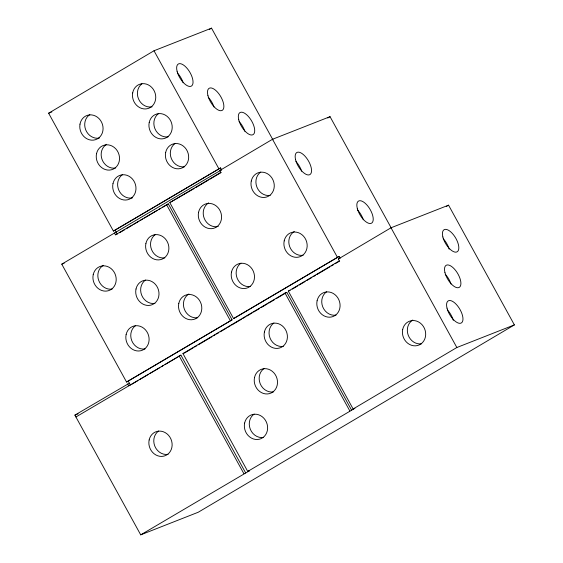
<?xml version="1.0" encoding="UTF-8"?>
<svg xmlns="http://www.w3.org/2000/svg" width="563" height="563" viewBox="0 0 563 563"><rect width="100%" height="100%" fill="white"/><g stroke="black" fill="none" stroke-linecap="round" stroke-linejoin="round"><path stroke-width="0.84" d="M114.444 232.941L115.478 234.813L168.316 203.855L232.083 319.847L126.555 382.024L61.761 264.16L221.625 169.787L220.59 167.915L113.416 231.069L48.622 113.205L154.002 50.761L211.526 28.15L272.935 139.849M209.274 29.487L211.526 28.15M113.416 231.069L220.59 167.915M351.622 410.23L286.827 292.366L285.026 293.07L182.947 353.564L247.741 471.428L354.915 408.274L353.114 408.984L288.319 291.12L339.362 260.873L338.335 259.001L340.136 258.297L339.102 256.425L233.575 318.602L169.808 202.61L220.851 172.362L219.823 170.49L272.513 139.272L330.045 116.661L391.447 228.36M119.525 232.772L124.782 229.655M126.281 228.768L132.284 225.207M133.79 224.32L139.04 221.203M140.539 220.316L142.791 218.979M144.297 218.092L157.056 210.527M158.555 209.64L160.807 208.303M162.313 207.416L168.316 203.855M194.129 188.563L169.808 202.61M195.628 187.669L208.387 180.111M209.886 179.217L221.146 172.545M327.786 117.998L330.045 116.661M126.555 382.024L232.083 319.847M233.575 318.602L339.102 256.425M338.335 259.001L391.025 227.783L448.556 205.171L514.378 324.9L198.246 512.239L140.715 534.85L74.893 415.121L129.377 383.185M75.921 416.986L180.906 355.133L245.7 472.997L249.536 470.724L247.741 471.428M131.918 384.163L137.942 380.595M139.455 379.701L148.498 374.339M150.004 373.445L159.801 367.639M161.307 366.745L163.573 365.408M165.079 364.514L177.887 356.921M179.4 356.027L180.906 355.133M184.741 352.86L193.06 347.934M194.573 347.033L196.839 345.689M198.352 344.795L211.962 336.73M213.476 335.829L214.989 334.936M216.502 334.042L218.768 332.698M220.281 331.797L226.333 328.215M227.846 327.321L230.112 325.977M231.625 325.076L241.457 319.249M242.97 318.355L245.236 317.011M246.749 316.117L252.041 312.979M253.554 312.085L259.606 308.496M261.119 307.602L267.165 304.02M268.678 303.119L274.73 299.537M276.243 298.636L286.827 292.366M292.373 289.079L297.623 285.969M299.129 285.075L305.132 281.521M306.631 280.627L311.888 277.517M313.387 276.623L315.639 275.293M317.145 274.399L329.904 266.841M331.403 265.947L333.655 264.617M335.154 263.723L339.658 261.056M446.297 206.508L448.556 205.171M140.715 534.85L245.7 472.997M353.114 408.984L456.846 347.512L514.378 324.9M48.622 113.205L51.866 111.931M219.823 170.49L221.625 169.787M115.478 234.813L117.273 234.102L115.218 230.366M61.761 264.16L64.189 263.21M288.319 291.12L290.121 290.417M182.947 353.564L184.143 353.092M74.893 415.121L78.137 413.847M391.025 227.783L456.846 347.512M272.513 139.272L337.307 257.129M154.002 50.761L218.796 168.626M285.026 293.07L349.827 410.934M166.514 204.566L230.281 320.551M179.104 355.844L243.899 473.701M128.35 381.32L130.405 385.057L128.61 385.768L127.583 383.896M421.645 343.768A12.836 11.45 68.5 0 1 408.224 335.203A12.836 11.45 68.5 0 1 412.799 320.03M443.187 238.656A12.836 5.736 59.3 0 1 449.168 249.17M447.339 309.826A12.836 5.736 59.3 0 1 453.321 320.34M336.041 315.118A12.836 11.45 68.5 0 1 322.775 306.948A12.836 11.45 68.5 0 1 326.575 291.789M445.263 274.237A12.836 5.736 59.3 0 1 451.019 284.026M273.47 391.89A12.836 11.45 68.5 0 1 260.197 383.72A12.836 11.45 68.5 0 1 263.998 368.561M283.358 346.344A12.836 11.45 68.5 0 1 270.085 338.173A12.836 11.45 68.5 0 1 273.885 323.014M263.583 437.437A12.836 11.45 68.5 0 1 250.31 429.259A12.836 11.45 68.5 0 1 254.11 414.101M168.091 454.334A12.836 11.45 68.5 0 1 154.818 446.163A12.836 11.45 68.5 0 1 158.618 431.005M303.133 255.257A12.836 11.45 68.5 0 1 289.713 246.693A12.836 11.45 68.5 0 1 294.287 231.52M270.219 195.389A12.836 11.45 68.5 0 1 256.946 187.219A12.836 11.45 68.5 0 1 260.746 172.06M295.913 161.447A12.836 5.736 59.3 0 1 301.669 171.236M218.268 226.46A12.836 11.45 68.5 0 1 204.263 218.444A12.836 11.45 68.5 0 1 208.69 202.877M357.589 210.013A12.836 5.736 59.3 0 1 363.346 219.795M164.846 257.833A12.836 11.45 68.5 0 1 151.574 249.662A12.836 11.45 68.5 0 1 155.374 234.504M145.064 348.926A12.836 11.45 68.5 0 1 131.798 340.756A12.836 11.45 68.5 0 1 135.599 325.597M112.157 289.058A12.836 11.45 68.5 0 1 98.736 280.501A12.836 11.45 68.5 0 1 103.311 265.321M197.754 317.701A12.836 11.45 68.5 0 1 184.333 309.143A12.836 11.45 68.5 0 1 188.915 293.963M154.959 303.38A12.836 11.45 68.5 0 1 141.686 295.209A12.836 11.45 68.5 0 1 145.486 280.05M250.472 286.476A12.836 11.45 68.5 0 1 237.185 278.34A12.836 11.45 68.5 0 1 240.943 263.167M168.168 136.816A12.836 11.45 68.5 0 1 154.895 128.638A12.836 11.45 68.5 0 1 158.696 113.48M208.24 97.223A12.836 5.736 59.3 0 1 213.996 107.005M177.401 72.944A12.836 5.736 59.3 0 1 183.158 82.726M152.094 106.808A12.836 11.45 68.5 0 1 138.611 99.109A12.836 11.45 68.5 0 1 141.918 83.781M184.622 166.747A12.836 11.45 68.5 0 1 171.349 158.576A12.836 11.45 68.5 0 1 175.149 143.417M239.078 121.502A12.836 5.736 59.3 0 1 244.835 131.285M132.664 197.817A12.836 11.45 68.5 0 1 118.821 190.181A12.836 11.45 68.5 0 1 122.46 174.643M99.405 138.026A12.836 11.45 68.5 0 1 85.759 129.947A12.836 11.45 68.5 0 1 89.848 114.578M115.478 168.034A12.836 11.45 68.5 0 1 102.051 159.477A12.836 11.45 68.5 0 1 106.632 144.304M402.7 329.39A12.836 11.45 68.5 0 0 417.45 345.548A12.836 11.45 68.5 0 0 421.99 324.633A12.836 11.45 68.5 0 0 402.7 329.39M317.096 300.748A12.836 11.45 68.5 0 0 331.853 316.906A12.836 11.45 68.5 0 0 336.392 295.99A12.836 11.45 68.5 0 0 317.096 300.748M447.015 308.151A12.836 5.736 59.3 0 0 460.942 323.148A12.836 5.736 59.3 0 0 456.361 304.477A12.836 5.736 59.3 0 0 447.015 308.151M442.87 236.981A12.836 5.736 59.3 0 0 456.797 251.978A12.836 5.736 59.3 0 0 452.209 233.307A12.836 5.736 59.3 0 0 442.87 236.981M444.946 272.562A12.836 5.736 59.3 0 0 458.873 287.566A12.836 5.736 59.3 0 0 454.285 268.889A12.836 5.736 59.3 0 0 444.946 272.562M254.518 377.52A12.836 11.45 68.5 0 0 269.276 393.671A12.836 11.45 68.5 0 0 273.815 372.755A12.836 11.45 68.5 0 0 254.518 377.52M264.413 331.973A12.836 11.45 68.5 0 0 279.164 348.131A12.836 11.45 68.5 0 0 283.703 327.209A12.836 11.45 68.5 0 0 264.413 331.973M244.631 423.059A12.836 11.45 68.5 0 0 259.388 439.217A12.836 11.45 68.5 0 0 263.927 418.302A12.836 11.45 68.5 0 0 244.631 423.059M149.146 439.963A12.836 11.45 68.5 0 0 163.896 456.121A12.836 11.45 68.5 0 0 168.436 435.199A12.836 11.45 68.5 0 0 149.146 439.963M284.188 240.887A12.836 11.45 68.5 0 0 298.939 257.038A12.836 11.45 68.5 0 0 303.478 236.122A12.836 11.45 68.5 0 0 284.188 240.887M251.274 181.019A12.836 11.45 68.5 0 0 266.025 197.17A12.836 11.45 68.5 0 0 270.571 176.254A12.836 11.45 68.5 0 0 251.274 181.019M295.596 159.772A12.836 5.736 59.3 0 0 309.523 174.776A12.836 5.736 59.3 0 0 304.935 156.106A12.836 5.736 59.3 0 0 295.596 159.772M198.584 212.244A12.836 11.45 68.5 0 0 213.342 228.395A12.836 11.45 68.5 0 0 217.881 207.48A12.836 11.45 68.5 0 0 198.584 212.244M357.273 208.331A12.836 5.736 59.3 0 0 371.2 223.335A12.836 5.736 59.3 0 0 366.612 204.665A12.836 5.736 59.3 0 0 357.273 208.331M126.119 334.556A12.836 11.45 68.5 0 0 140.877 350.707A12.836 11.45 68.5 0 0 145.416 329.791A12.836 11.45 68.5 0 0 126.119 334.556M93.212 274.688A12.836 11.45 68.5 0 0 107.962 290.839A12.836 11.45 68.5 0 0 112.501 269.923A12.836 11.45 68.5 0 0 93.212 274.688M136.007 289.009A12.836 11.45 68.5 0 0 150.764 305.16A12.836 11.45 68.5 0 0 155.304 284.245A12.836 11.45 68.5 0 0 136.007 289.009M178.809 303.33A12.836 11.45 68.5 0 0 193.559 319.481A12.836 11.45 68.5 0 0 198.106 298.566A12.836 11.45 68.5 0 0 178.809 303.33M231.492 272.14A12.836 11.45 68.5 0 0 246.277 288.256A12.836 11.45 68.5 0 0 250.767 267.319A12.836 11.45 68.5 0 0 231.492 272.14M145.901 243.462A12.836 11.45 68.5 0 0 160.652 259.62A12.836 11.45 68.5 0 0 165.191 238.698A12.836 11.45 68.5 0 0 145.901 243.462M149.216 122.438A12.836 11.45 68.5 0 0 163.974 138.597A12.836 11.45 68.5 0 0 168.513 117.681A12.836 11.45 68.5 0 0 149.216 122.438M207.923 95.548A12.836 5.736 59.3 0 0 221.85 110.545A12.836 5.736 59.3 0 0 217.262 91.875A12.836 5.736 59.3 0 0 207.923 95.548M132.678 92.923A12.836 11.45 68.5 0 0 147.893 108.56A12.836 11.45 68.5 0 0 151.764 87.434A12.836 11.45 68.5 0 0 132.678 92.923M177.085 71.262A12.836 5.736 59.3 0 0 191.012 86.266A12.836 5.736 59.3 0 0 186.423 67.595A12.836 5.736 59.3 0 0 177.085 71.262M165.677 152.376A12.836 11.45 68.5 0 0 180.427 168.527A12.836 11.45 68.5 0 0 184.967 147.612A12.836 11.45 68.5 0 0 165.677 152.376M238.761 119.828A12.836 5.736 59.3 0 0 252.688 134.824A12.836 5.736 59.3 0 0 248.1 116.154A12.836 5.736 59.3 0 0 238.761 119.828M112.987 183.594A12.836 11.45 68.5 0 0 127.738 199.752A12.836 11.45 68.5 0 0 132.284 178.837A12.836 11.45 68.5 0 0 112.987 183.594M79.988 124.149A12.836 11.45 68.5 0 0 95.203 139.786A12.836 11.45 68.5 0 0 99.074 118.652A12.836 11.45 68.5 0 0 79.988 124.149M96.533 153.664A12.836 11.45 68.5 0 0 111.284 169.822A12.836 11.45 68.5 0 0 115.823 148.899A12.836 11.45 68.5 0 0 96.533 153.664"/></g></svg>
